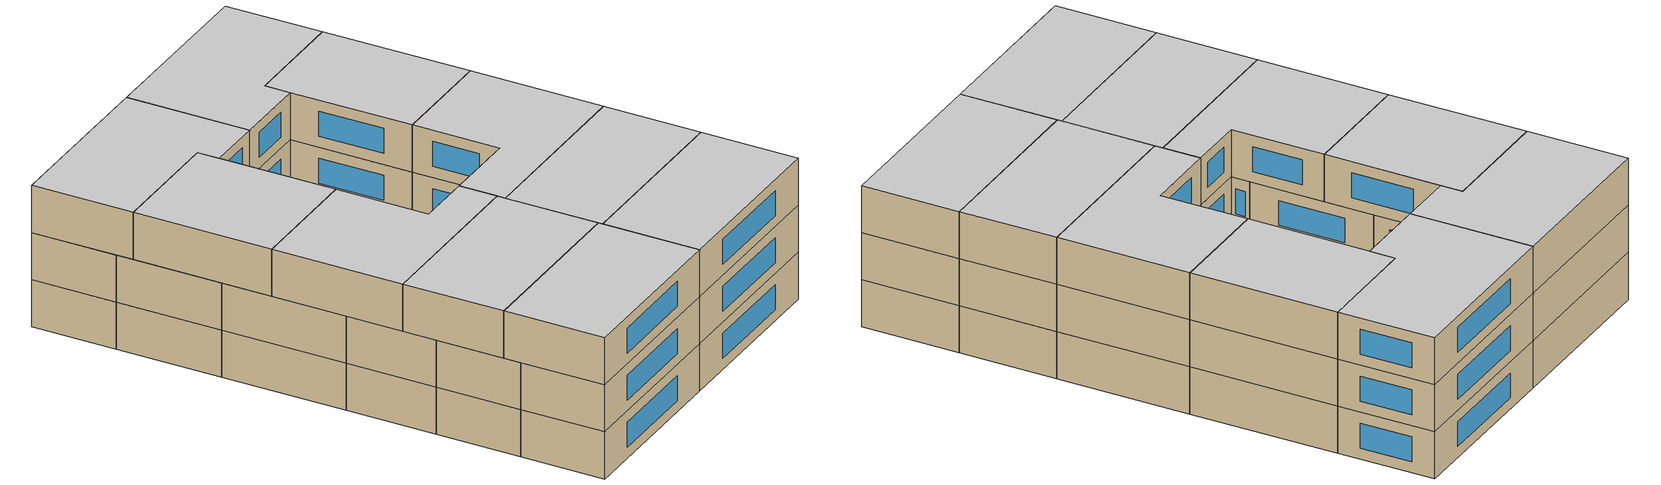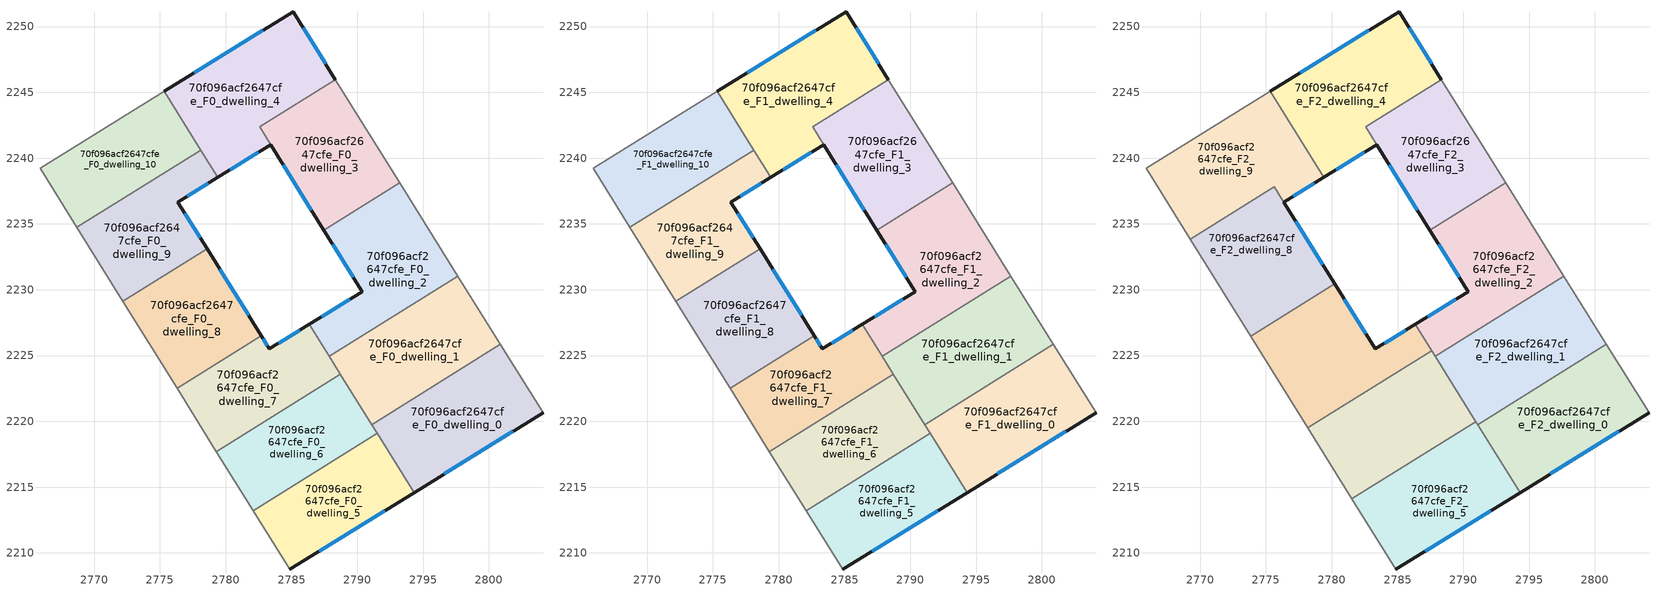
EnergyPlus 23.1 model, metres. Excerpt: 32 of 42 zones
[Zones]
70f096acf2647cfe_F0_dwelling_0
 floor ground (EU_floor_Construction): 2800.87,2225.86 2804.11,2220.67 2794.31,2214.59 2791.09,2219.76 z0
 wall outside (EU_wall_Construction): 2794.31,2214.59 2804.11,2220.67 z0:3
 wall to 70f096acf2647cfe_F0_dwelling_1 (EU_wall_Construction): 2800.87,2225.86 2791.09,2219.76 z0:3
 wall adiabatic (EU_wall_Construction): 2804.11,2220.67 2800.87,2225.86 z0:3
 wall to 70f096acf2647cfe_F0_dwelling_5 (EU_wall_Construction): 2791.51,2219.09 2794.31,2214.59 z0:3
 wall to 70f096acf2647cfe_F0_dwelling_6 (EU_wall_Construction): 2791.09,2219.76 2791.51,2219.09 z0:3
 window (EU_Window_Construction): 2796.61,2216.02 2801.81,2219.24 z0.7:2.3
70f096acf2647cfe_F0_dwelling_1
 floor ground (EU_floor_Construction): 2797.65,2231.03 2800.87,2225.86 2791.09,2219.76 2787.86,2224.94 z0
 wall to 70f096acf2647cfe_F0_dwelling_2 (EU_wall_Construction): 2797.65,2231.03 2787.86,2224.94 z0:3
 wall adiabatic (EU_wall_Construction): 2800.87,2225.86 2797.65,2231.03 z0:3
 wall to 70f096acf2647cfe_F0_dwelling_6 (EU_wall_Construction): 2788.72,2223.57 2791.09,2219.76 z0:3
 wall to 70f096acf2647cfe_F0_dwelling_7 (EU_wall_Construction): 2787.87,2224.94 2788.72,2223.57 z0:3
70f096acf2647cfe_F0_dwelling_10
 floor ground (EU_floor_Construction): 2775.32,2245.07 2778.11,2240.6 2768.69,2234.74 2765.89,2239.23 z0
 wall to 70f096acf2647cfe_F0_dwelling_9 (EU_wall_Construction): 2768.69,2234.74 2778.11,2240.6 z0:3
 wall adiabatic (EU_wall_Construction): 2775.32,2245.07 2765.89,2239.23 2768.69,2234.74 z0:3
 wall to 70f096acf2647cfe_F0_dwelling_4 (EU_wall_Construction): 2778.11,2240.6 2775.32,2245.07 z0:3
70f096acf2647cfe_F0_dwelling_2
 floor ground (EU_floor_Construction): 2793.23,2238.13 2797.65,2231.03 2787.86,2224.94 2786.35,2227.38 2790.37,2229.87 2787.46,2234.54 z0
 wall outside (EU_wall_Construction): 2787.46,2234.54 2790.37,2229.87 2786.35,2227.38 z0:3
 wall to 70f096acf2647cfe_F0_dwelling_3 (EU_wall_Construction): 2793.23,2238.13 2787.46,2234.54 z0:3
 wall adiabatic (EU_wall_Construction): 2797.65,2231.03 2793.23,2238.13 z0:3
 wall to 70f096acf2647cfe_F0_dwelling_7 (EU_wall_Construction): 2786.35,2227.38 2787.86,2224.94 z0:3
 window (EU_Window_Construction): 2789.43,2229.28 2787.29,2227.96 / 2788.15,2233.44 2789.69,2230.96 z0.7:2.3
70f096acf2647cfe_F0_dwelling_3
 floor ground (EU_floor_Construction): 2788.34,2245.97 2793.23,2238.13 2787.46,2234.54 2783.42,2241.02 2782.58,2242.38 z0
 wall outside (EU_wall_Construction): 2783.42,2241.02 2787.46,2234.54 z0:3
 wall adiabatic (EU_wall_Construction): 2793.23,2238.13 2788.34,2245.97 z0:3
 wall to 70f096acf2647cfe_F0_dwelling_4 (EU_wall_Construction): 2788.34,2245.97 2782.58,2242.38 2783.42,2241.02 z0:3
 window (EU_Window_Construction): 2784.37,2239.5 2786.52,2236.06 z0.7:2.3
70f096acf2647cfe_F0_dwelling_4
 floor ground (EU_floor_Construction): 2785.12,2251.13 2788.34,2245.97 2782.58,2242.38 2783.42,2241.02 2779.4,2238.53 2775.32,2245.07 z0
 wall outside (EU_wall_Construction): 2788.34,2245.97 2785.12,2251.13 2775.32,2245.07 / 2779.4,2238.53 2783.42,2241.02 z0:3
 wall to 70f096acf2647cfe_F0_dwelling_9 (EU_wall_Construction): 2778.11,2240.6 2779.4,2238.53 z0:3
 window (EU_Window_Construction): 2782.82,2249.71 2777.62,2246.49 / 2787.58,2247.18 2785.88,2249.92 / 2780.34,2239.12 2782.48,2240.44 z0.7:2.3
70f096acf2647cfe_F0_dwelling_5
 floor ground (EU_floor_Construction): 2791.51,2219.09 2794.31,2214.59 2784.88,2208.75 2782.09,2213.22 z0
 wall outside (EU_wall_Construction): 2784.88,2208.75 2794.31,2214.59 z0:3
 wall adiabatic (EU_wall_Construction): 2782.09,2213.22 2784.88,2208.75 z0:3
 wall to 70f096acf2647cfe_F0_dwelling_6 (EU_wall_Construction): 2791.51,2219.09 2782.09,2213.22 z0:3
 window (EU_Window_Construction): 2787.09,2210.12 2792.1,2213.22 z0.7:2.3
70f096acf2647cfe_F0_dwelling_6
 floor ground (EU_floor_Construction): 2788.72,2223.57 2791.51,2219.09 2782.09,2213.22 2779.3,2217.71 z0
 wall adiabatic (EU_wall_Construction): 2779.3,2217.71 2782.09,2213.22 z0:3
 wall to 70f096acf2647cfe_F0_dwelling_7 (EU_wall_Construction): 2788.72,2223.57 2779.3,2217.71 z0:3
70f096acf2647cfe_F0_dwelling_7
 floor ground (EU_floor_Construction): 2786.35,2227.38 2788.72,2223.57 2779.3,2217.71 2776.31,2222.51 2782.7,2226.49 2783.32,2225.5 z0
 wall outside (EU_wall_Construction): 2786.35,2227.38 2783.32,2225.5 2782.7,2226.49 z0:3
 wall adiabatic (EU_wall_Construction): 2776.31,2222.51 2779.3,2217.71 z0:3
 wall to 70f096acf2647cfe_F0_dwelling_8 (EU_wall_Construction): 2782.7,2226.49 2776.31,2222.51 z0:3
 window (EU_Window_Construction): 2785.64,2226.94 2784.03,2225.94 / 2783.17,2225.74 2782.85,2226.26 z0.7:2.3
70f096acf2647cfe_F0_dwelling_8
 floor ground (EU_floor_Construction): 2778.59,2233.1 2782.7,2226.49 2776.31,2222.51 2772.2,2229.11 z0
 wall outside (EU_wall_Construction): 2782.7,2226.49 2778.59,2233.1 z0:3
 wall adiabatic (EU_wall_Construction): 2772.2,2229.11 2776.31,2222.51 z0:3
 wall to 70f096acf2647cfe_F0_dwelling_9 (EU_wall_Construction): 2778.59,2233.1 2772.2,2229.11 z0:3
 window (EU_Window_Construction): 2781.74,2228.04 2779.56,2231.55 z0.7:2.3
70f096acf2647cfe_F0_dwelling_9
 floor ground (EU_floor_Construction): 2778.11,2240.6 2779.4,2238.53 2776.38,2236.66 2778.59,2233.1 2772.2,2229.11 2768.69,2234.74 z0
 wall outside (EU_wall_Construction): 2778.59,2233.1 2776.38,2236.66 2779.4,2238.53 z0:3
 wall adiabatic (EU_wall_Construction): 2768.69,2234.74 2772.2,2229.11 z0:3
 window (EU_Window_Construction): 2777.08,2237.1 2778.69,2238.09 / 2778.07,2233.93 2776.9,2235.82 z0.7:2.3
70f096acf2647cfe_F1_dwelling_0
 floor to 70f096acf2647cfe_F0_dwelling_0 (EU_floor_Construction): 2800.87,2225.86 2804.11,2220.67 2794.31,2214.59 2791.09,2219.76 z3
 wall outside (EU_wall_Construction): 2794.31,2214.59 2804.11,2220.67 z3:6
 wall to 70f096acf2647cfe_F1_dwelling_1 (EU_wall_Construction): 2800.87,2225.86 2791.09,2219.76 z3:6
 wall adiabatic (EU_wall_Construction): 2804.11,2220.67 2800.87,2225.86 z3:6
 wall to 70f096acf2647cfe_F1_dwelling_5 (EU_wall_Construction): 2791.51,2219.09 2794.31,2214.59 z3:6
 wall to 70f096acf2647cfe_F1_dwelling_6 (EU_wall_Construction): 2791.09,2219.76 2791.51,2219.09 z3:6
 window (EU_Window_Construction): 2796.61,2216.02 2801.81,2219.24 z3.7:5.3
70f096acf2647cfe_F1_dwelling_1
 floor to 70f096acf2647cfe_F0_dwelling_1 (EU_floor_Construction): 2797.65,2231.03 2800.87,2225.86 2791.09,2219.76 2787.86,2224.94 z3
 wall to 70f096acf2647cfe_F1_dwelling_2 (EU_wall_Construction): 2797.65,2231.03 2787.86,2224.94 z3:6
 wall adiabatic (EU_wall_Construction): 2800.87,2225.86 2797.65,2231.03 z3:6
 wall to 70f096acf2647cfe_F1_dwelling_6 (EU_wall_Construction): 2788.72,2223.57 2791.09,2219.76 z3:6
 wall to 70f096acf2647cfe_F1_dwelling_7 (EU_wall_Construction): 2787.87,2224.94 2788.72,2223.57 z3:6
70f096acf2647cfe_F1_dwelling_10
 floor to 70f096acf2647cfe_F0_dwelling_10 (EU_floor_Construction): 2775.32,2245.07 2778.11,2240.6 2768.69,2234.74 2765.89,2239.23 z3
 wall to 70f096acf2647cfe_F1_dwelling_9 (EU_wall_Construction): 2768.69,2234.74 2778.11,2240.6 z3:6
 wall adiabatic (EU_wall_Construction): 2775.32,2245.07 2765.89,2239.23 2768.69,2234.74 z3:6
 wall to 70f096acf2647cfe_F1_dwelling_4 (EU_wall_Construction): 2778.11,2240.6 2775.32,2245.07 z3:6
70f096acf2647cfe_F1_dwelling_2
 floor to 70f096acf2647cfe_F0_dwelling_2 (EU_floor_Construction): 2793.23,2238.13 2797.65,2231.03 2787.86,2224.94 2786.35,2227.38 2790.37,2229.87 2787.46,2234.54 z3
 wall outside (EU_wall_Construction): 2787.46,2234.54 2790.37,2229.87 2786.35,2227.38 z3:6
 wall to 70f096acf2647cfe_F1_dwelling_3 (EU_wall_Construction): 2793.23,2238.13 2787.46,2234.54 z3:6
 wall adiabatic (EU_wall_Construction): 2797.65,2231.03 2793.23,2238.13 z3:6
 wall to 70f096acf2647cfe_F1_dwelling_7 (EU_wall_Construction): 2786.35,2227.38 2787.86,2224.94 z3:6
 window (EU_Window_Construction): 2789.43,2229.28 2787.29,2227.96 / 2788.15,2233.44 2789.69,2230.96 z3.7:5.3
70f096acf2647cfe_F1_dwelling_3
 floor to 70f096acf2647cfe_F0_dwelling_3 (EU_floor_Construction): 2788.34,2245.97 2793.23,2238.13 2787.46,2234.54 2783.42,2241.02 2782.58,2242.38 z3
 wall outside (EU_wall_Construction): 2783.42,2241.02 2787.46,2234.54 z3:6
 wall adiabatic (EU_wall_Construction): 2793.23,2238.13 2788.34,2245.97 z3:6
 wall to 70f096acf2647cfe_F1_dwelling_4 (EU_wall_Construction): 2788.34,2245.97 2782.58,2242.38 2783.42,2241.02 z3:6
 window (EU_Window_Construction): 2784.37,2239.5 2786.52,2236.06 z3.7:5.3
70f096acf2647cfe_F1_dwelling_4
 floor to 70f096acf2647cfe_F0_dwelling_4 (EU_floor_Construction): 2785.12,2251.13 2788.34,2245.97 2782.58,2242.38 2783.42,2241.02 2779.4,2238.53 2775.32,2245.07 z3
 wall outside (EU_wall_Construction): 2788.34,2245.97 2785.12,2251.13 2775.32,2245.07 / 2779.4,2238.53 2783.42,2241.02 z3:6
 wall to 70f096acf2647cfe_F1_dwelling_9 (EU_wall_Construction): 2778.11,2240.6 2779.4,2238.53 z3:6
 window (EU_Window_Construction): 2782.82,2249.71 2777.62,2246.49 / 2787.58,2247.18 2785.88,2249.92 / 2780.34,2239.12 2782.48,2240.44 z3.7:5.3
70f096acf2647cfe_F1_dwelling_5
 floor to 70f096acf2647cfe_F0_dwelling_5 (EU_floor_Construction): 2791.51,2219.09 2794.31,2214.59 2784.88,2208.75 2782.09,2213.22 z3
 wall outside (EU_wall_Construction): 2784.88,2208.75 2794.31,2214.59 z3:6
 wall adiabatic (EU_wall_Construction): 2782.09,2213.22 2784.88,2208.75 z3:6
 wall to 70f096acf2647cfe_F1_dwelling_6 (EU_wall_Construction): 2791.51,2219.09 2782.09,2213.22 z3:6
 window (EU_Window_Construction): 2787.09,2210.12 2792.1,2213.22 z3.7:5.3
70f096acf2647cfe_F1_dwelling_6
 floor to 70f096acf2647cfe_F0_dwelling_6 (EU_floor_Construction): 2788.72,2223.57 2791.51,2219.09 2782.09,2213.22 2779.3,2217.71 z3
 wall adiabatic (EU_wall_Construction): 2779.3,2217.71 2782.09,2213.22 z3:6
 wall to 70f096acf2647cfe_F1_dwelling_7 (EU_wall_Construction): 2788.72,2223.57 2779.3,2217.71 z3:6
70f096acf2647cfe_F1_dwelling_7
 floor to 70f096acf2647cfe_F0_dwelling_7 (EU_floor_Construction): 2786.35,2227.38 2788.72,2223.57 2779.3,2217.71 2776.31,2222.51 2782.7,2226.49 2783.32,2225.5 z3
 wall outside (EU_wall_Construction): 2786.35,2227.38 2783.32,2225.5 2782.7,2226.49 z3:6
 wall adiabatic (EU_wall_Construction): 2776.31,2222.51 2779.3,2217.71 z3:6
 wall to 70f096acf2647cfe_F1_dwelling_8 (EU_wall_Construction): 2782.7,2226.49 2776.31,2222.51 z3:6
 window (EU_Window_Construction): 2785.64,2226.94 2784.03,2225.94 / 2783.17,2225.74 2782.85,2226.26 z3.7:5.3
70f096acf2647cfe_F1_dwelling_8
 floor to 70f096acf2647cfe_F0_dwelling_8 (EU_floor_Construction): 2778.59,2233.1 2782.7,2226.49 2776.31,2222.51 2772.2,2229.11 z3
 wall outside (EU_wall_Construction): 2782.7,2226.49 2778.59,2233.1 z3:6
 wall adiabatic (EU_wall_Construction): 2772.2,2229.11 2776.31,2222.51 z3:6
 wall to 70f096acf2647cfe_F1_dwelling_9 (EU_wall_Construction): 2778.59,2233.1 2772.2,2229.11 z3:6
 window (EU_Window_Construction): 2781.74,2228.04 2779.56,2231.55 z3.7:5.3
70f096acf2647cfe_F1_dwelling_9
 floor to 70f096acf2647cfe_F0_dwelling_9 (EU_floor_Construction): 2778.11,2240.6 2779.4,2238.53 2776.38,2236.66 2778.59,2233.1 2772.2,2229.11 2768.69,2234.74 z3
 wall outside (EU_wall_Construction): 2778.59,2233.1 2776.38,2236.66 2779.4,2238.53 z3:6
 wall adiabatic (EU_wall_Construction): 2768.69,2234.74 2772.2,2229.11 z3:6
 window (EU_Window_Construction): 2777.08,2237.1 2778.69,2238.09 / 2778.07,2233.93 2776.9,2235.82 z3.7:5.3
70f096acf2647cfe_F2_dwelling_0
 floor to 70f096acf2647cfe_F1_dwelling_0 (EU_floor_Construction): 2800.87,2225.86 2804.11,2220.67 2794.31,2214.59 2791.09,2219.76 z6
 wall outside (EU_wall_Construction): 2794.31,2214.59 2804.11,2220.67 z6:9
 wall to 70f096acf2647cfe_F2_dwelling_1 (EU_wall_Construction): 2800.87,2225.86 2791.09,2219.76 z6:9
 wall adiabatic (EU_wall_Construction): 2804.11,2220.67 2800.87,2225.86 z6:9
 wall to 70f096acf2647cfe_F2_dwelling_5 (EU_wall_Construction): 2791.09,2219.76 2794.31,2214.59 z6:9
 window (EU_Window_Construction): 2796.61,2216.02 2801.81,2219.24 z6.7:8.3
 ceiling to 70f096acf2647cfe_F3_dwelling_0 (EU_floor_Construction): 2804.11,2220.67 2800.87,2225.86 2791.09,2219.76 2794.31,2214.59 z9
70f096acf2647cfe_F2_dwelling_1
 floor to 70f096acf2647cfe_F1_dwelling_1 (EU_floor_Construction): 2797.65,2231.03 2800.87,2225.86 2791.09,2219.76 2787.86,2224.94 z6
 wall to 70f096acf2647cfe_F2_dwelling_2 (EU_wall_Construction): 2797.65,2231.03 2787.86,2224.94 z6:9
 wall adiabatic (EU_wall_Construction): 2800.87,2225.86 2797.65,2231.03 z6:9
 wall to 70f096acf2647cfe_F2_dwelling_6 (EU_wall_Construction): 2787.86,2224.94 2790.95,2219.99 z6:9
 wall to 70f096acf2647cfe_F2_dwelling_5 (EU_wall_Construction): 2790.95,2219.99 2791.09,2219.76 z6:9
 ceiling to 70f096acf2647cfe_F3_dwelling_1 (EU_floor_Construction): 2800.87,2225.86 2797.65,2231.03 2787.86,2224.94 2791.09,2219.76 z9
70f096acf2647cfe_F2_dwelling_2
 floor to 70f096acf2647cfe_F1_dwelling_2 (EU_floor_Construction): 2793.23,2238.13 2797.65,2231.03 2787.86,2224.94 2786.35,2227.38 2790.37,2229.87 2787.46,2234.54 z6
 wall outside (EU_wall_Construction): 2787.46,2234.54 2790.37,2229.87 2786.35,2227.38 z6:9
 wall to 70f096acf2647cfe_F2_dwelling_3 (EU_wall_Construction): 2793.23,2238.13 2787.46,2234.54 z6:9
 wall adiabatic (EU_wall_Construction): 2797.65,2231.03 2793.23,2238.13 z6:9
 wall to 70f096acf2647cfe_F2_dwelling_7 (EU_wall_Construction): 2786.35,2227.38 2787.6,2225.37 z6:9
 wall to 70f096acf2647cfe_F2_dwelling_6 (EU_wall_Construction): 2787.6,2225.37 2787.86,2224.94 z6:9
 window (EU_Window_Construction): 2789.43,2229.28 2787.29,2227.96 / 2788.15,2233.44 2789.69,2230.96 z6.7:8.3
 ceiling to 70f096acf2647cfe_F3_dwelling_2 (EU_floor_Construction): 2797.65,2231.03 2793.23,2238.13 2787.46,2234.54 2790.37,2229.87 2786.35,2227.38 2787.86,2224.94 z9
70f096acf2647cfe_F2_dwelling_3
 floor to 70f096acf2647cfe_F1_dwelling_3 (EU_floor_Construction): 2788.34,2245.97 2793.23,2238.13 2787.46,2234.54 2783.42,2241.02 2782.58,2242.38 z6
 wall outside (EU_wall_Construction): 2783.42,2241.02 2787.46,2234.54 z6:9
 wall adiabatic (EU_wall_Construction): 2793.23,2238.13 2788.34,2245.97 z6:9
 wall to 70f096acf2647cfe_F2_dwelling_4 (EU_wall_Construction): 2788.34,2245.97 2782.58,2242.38 2783.42,2241.02 z6:9
 window (EU_Window_Construction): 2784.37,2239.5 2786.52,2236.06 z6.7:8.3
 ceiling to 70f096acf2647cfe_F3_dwelling_3 (EU_floor_Construction): 2793.23,2238.13 2788.34,2245.97 2782.58,2242.38 2783.42,2241.02 2787.46,2234.54 z9
70f096acf2647cfe_F2_dwelling_4
 floor to 70f096acf2647cfe_F1_dwelling_4 (EU_floor_Construction): 2785.12,2251.13 2788.34,2245.97 2782.58,2242.38 2783.42,2241.02 2779.4,2238.53 2775.32,2245.07 z6
 wall outside (EU_wall_Construction): 2788.34,2245.97 2785.12,2251.13 2775.32,2245.07 / 2779.4,2238.53 2783.42,2241.02 z6:9
 wall to 70f096acf2647cfe_F2_dwelling_9 (EU_wall_Construction): 2775.32,2245.07 2779.4,2238.53 z6:9
 window (EU_Window_Construction): 2782.82,2249.71 2777.62,2246.49 / 2787.58,2247.18 2785.88,2249.92 / 2780.34,2239.12 2782.48,2240.44 z6.7:8.3
 ceiling to 70f096acf2647cfe_F3_dwelling_4 (EU_floor_Construction): 2783.42,2241.02 2782.58,2242.38 2788.34,2245.97 2785.12,2251.13 2775.32,2245.07 2779.4,2238.53 z9
70f096acf2647cfe_F2_dwelling_5
 floor to 70f096acf2647cfe_F1_dwelling_5 (EU_floor_Construction): 2791.51,2219.09 2794.31,2214.59 2784.88,2208.75 2782.09,2213.22 z6
 floor to 70f096acf2647cfe_F1_dwelling_6 (EU_floor_Construction): 2790.95,2219.99 2791.51,2219.09 2782.09,2213.22 2781.53,2214.12 z6
 wall outside (EU_wall_Construction): 2784.88,2208.75 2794.31,2214.59 z6:9
 wall adiabatic (EU_wall_Construction): 2781.53,2214.12 2784.88,2208.75 z6:9
 wall to 70f096acf2647cfe_F2_dwelling_6 (EU_wall_Construction): 2790.95,2219.99 2781.53,2214.12 z6:9
 window (EU_Window_Construction): 2787.09,2210.12 2792.1,2213.22 z6.7:8.3
 ceiling to 70f096acf2647cfe_F3_dwelling_5 (EU_floor_Construction): 2794.31,2214.59 2790.95,2219.99 2781.53,2214.12 2784.88,2208.75 z9
70f096acf2647cfe_F2_dwelling_6
 floor to 70f096acf2647cfe_F1_dwelling_6 (EU_floor_Construction): 2788.72,2223.57 2790.95,2219.99 2781.53,2214.12 2779.3,2217.71 z6
 floor to 70f096acf2647cfe_F1_dwelling_7 (EU_floor_Construction): 2787.6,2225.37 2788.72,2223.57 2779.3,2217.71 2778.18,2219.5 z6
 wall adiabatic (EU_wall_Construction): 2778.18,2219.5 2781.53,2214.12 z6:9
 wall to 70f096acf2647cfe_F2_dwelling_7 (EU_wall_Construction): 2787.6,2225.37 2778.18,2219.5 z6:9
 ceiling to 70f096acf2647cfe_F3_dwelling_6 (EU_floor_Construction): 2790.95,2219.99 2787.6,2225.37 2778.18,2219.5 2781.53,2214.12 z9
70f096acf2647cfe_F2_dwelling_7
 floor to 70f096acf2647cfe_F1_dwelling_7 (EU_floor_Construction): 2786.35,2227.38 2787.6,2225.37 2778.18,2219.5 2776.31,2222.51 2782.7,2226.49 2783.32,2225.5 z6
 floor to 70f096acf2647cfe_F1_dwelling_8 (EU_floor_Construction): 2780.24,2230.45 2782.7,2226.49 2776.31,2222.51 2773.84,2226.47 z6
 wall outside (EU_wall_Construction): 2786.35,2227.38 2783.32,2225.5 2780.24,2230.46 z6:9
 wall adiabatic (EU_wall_Construction): 2773.84,2226.47 2778.18,2219.5 z6:9
 wall to 70f096acf2647cfe_F2_dwelling_8 (EU_wall_Construction): 2780.24,2230.46 2773.84,2226.47 z6:9
 window (EU_Window_Construction): 2785.64,2226.94 2784.03,2225.94 / 2782.59,2226.67 2780.96,2229.29 z6.7:8.3
 ceiling to 70f096acf2647cfe_F3_dwelling_7 (EU_floor_Construction): 2787.6,2225.37 2786.35,2227.38 2783.32,2225.5 2780.24,2230.46 2773.84,2226.47 2778.18,2219.5 z9
70f096acf2647cfe_F2_dwelling_8
 floor to 70f096acf2647cfe_F1_dwelling_9 (EU_floor_Construction): 2775.65,2237.82 2778.59,2233.1 2772.2,2229.11 2769.25,2233.84 z6
 floor to 70f096acf2647cfe_F1_dwelling_8 (EU_floor_Construction): 2778.59,2233.1 2780.24,2230.45 2773.84,2226.47 2772.2,2229.11 z6
 wall outside (EU_wall_Construction): 2780.24,2230.46 2776.37,2236.66 z6:9
 wall adiabatic (EU_wall_Construction): 2769.25,2233.84 2773.84,2226.47 z6:9
 wall to 70f096acf2647cfe_F2_dwelling_9 (EU_wall_Construction): 2775.65,2237.82 2769.25,2233.84 / 2776.37,2236.66 2775.65,2237.83 z6:9
 window (EU_Window_Construction): 2779.33,2231.91 2777.28,2235.2 z6.7:8.3
 ceiling to 70f096acf2647cfe_F3_dwelling_8 (EU_floor_Construction): 2780.24,2230.46 2775.65,2237.82 2769.25,2233.84 2773.84,2226.47 z9
70f096acf2647cfe_F2_dwelling_9
 floor to 70f096acf2647cfe_F1_dwelling_10 (EU_floor_Construction): 2775.32,2245.07 2778.11,2240.6 2768.69,2234.74 2765.89,2239.23 z6
 floor to 70f096acf2647cfe_F1_dwelling_9 (EU_floor_Construction): 2778.11,2240.6 2779.4,2238.53 2776.38,2236.66 2775.65,2237.83 2769.25,2233.84 2768.69,2234.74 z6
 wall outside (EU_wall_Construction): 2776.38,2236.66 2779.4,2238.53 z6:9
 wall adiabatic (EU_wall_Construction): 2775.32,2245.07 2765.89,2239.23 2769.25,2233.84 z6:9
 window (EU_Window_Construction): 2777.08,2237.1 2778.69,2238.09 z6.7:8.3
 ceiling to 70f096acf2647cfe_F3_dwelling_9 (EU_floor_Construction): 2776.38,2236.66 2779.4,2238.53 2775.32,2245.07 2765.89,2239.23 2769.25,2233.84 2775.65,2237.83 z9
[Building]
EU S2 Campaign: North Axis=0; Terrain=City; Solar Distribution=FullExterior
[Site:Location]
Budapest.Ferenc.Liszt.Intl.AP: Latitude=47.437; Longitude=19.256; Time Zone=1; Elevation=185
[SizingPeriod:WeatherFileDays]
AnnualSizingPeriod: Begin Month=1; Begin Day of Month=1; End Month=12; End Day of Month=31; Day of Week for Start Day=Monday; Use Weather File Daylight Saving Period=No; Use Weather File Rain and Snow Indicators=No
[MATERIAL]
EU_InternalMass_Material: Roughness=MediumRough; Thickness=0.1; Conductivity=1; Density=1800; Specific Heat=900; Thermal Absorptance=0.9; Solar Absorptance=0.7; Visible Absorptance=0.7
[MATERIAL:NOMASS] Roughness=MediumRough; Thermal Absorptance=0.9; Solar Absorptance=0.7; Visible Absorptance=0.7
Name | Thermal Resistance
EU_wall_NoMass | 0.832559
EU_floor_NoMass | 0.872794
[WINDOWMATERIAL:SIMPLEGLAZINGSYSTEM]
EU_Window_SimpleGlazing: UFactor=2.79869; Solar Heat Gain Coefficient=0.75; Visible Transmittance=0.75
[CONSTRUCTION]
EU_wall_Construction: EU_wall_NoMass
EU_floor_Construction: EU_floor_NoMass
EU_Window_Construction: EU_Window_SimpleGlazing
EU_InternalMass_Construction: EU_InternalMass_Material
[ZONE] Type=1; Multiplier=1; Ceiling Height=autocalculate; Floor Area=autocalculate; Part of Total Floor Area=Yes
Name | Volume
70f096acf2647cfe_F0_dwelling_0; 70f096acf2647cfe_F1_dwelling_0; 70f096acf2647cfe_F2_dwelling_0 | 210.976
70f096acf2647cfe_F0_dwelling_1; 70f096acf2647cfe_F1_dwelling_1; 70f096acf2647cfe_F2_dwelling_1 | 210.966
70f096acf2647cfe_F0_dwelling_10; 70f096acf2647cfe_F1_dwelling_10 | 175.811
70f096acf2647cfe_F0_dwelling_2; 70f096acf2647cfe_F1_dwelling_2; 70f096acf2647cfe_F2_dwelling_2 | 210.977
70f096acf2647cfe_F0_dwelling_3 | 188.373
70f096acf2647cfe_F1_dwelling_3; 70f096acf2647cfe_F2_dwelling_3 | 188.379
70f096acf2647cfe_F0_dwelling_4; 70f096acf2647cfe_F1_dwelling_4; 70f096acf2647cfe_F2_dwelling_4 | 233.551
70f096acf2647cfe_F0_dwelling_5; 70f096acf2647cfe_F1_dwelling_5; 70f096acf2647cfe_F0_dwelling_9; 70f096acf2647cfe_F1_dwelling_9 | 175.814
70f096acf2647cfe_F2_dwelling_5 | 210.991
70f096acf2647cfe_F0_dwelling_6; 70f096acf2647cfe_F1_dwelling_6 | 175.815
70f096acf2647cfe_F2_dwelling_6 | 210.962
70f096acf2647cfe_F0_dwelling_7; 70f096acf2647cfe_F1_dwelling_7 | 175.802
70f096acf2647cfe_F2_dwelling_7 | 210.981
70f096acf2647cfe_F0_dwelling_8; 70f096acf2647cfe_F1_dwelling_8 | 175.794
70f096acf2647cfe_F2_dwelling_8 | 196.251
70f096acf2647cfe_F2_dwelling_9 | 225.652
[INTERNALMASS] Construction=EU_InternalMass_Construction
Name | Zone or ZoneList | Surface Area
70f096acf2647cfe_F0_dwelling_0_EU_InternalMass | 70f096acf2647cfe_F0_dwelling_0 | 70.3253
70f096acf2647cfe_F0_dwelling_1_EU_InternalMass | 70f096acf2647cfe_F0_dwelling_1 | 70.3217
70f096acf2647cfe_F0_dwelling_2_EU_InternalMass | 70f096acf2647cfe_F0_dwelling_2 | 70.3257
70f096acf2647cfe_F0_dwelling_3_EU_InternalMass | 70f096acf2647cfe_F0_dwelling_3 | 62.7952
70f096acf2647cfe_F0_dwelling_4_EU_InternalMass | 70f096acf2647cfe_F0_dwelling_4 | 77.8591
70f096acf2647cfe_F0_dwelling_5_EU_InternalMass | 70f096acf2647cfe_F0_dwelling_5 | 58.6048
70f096acf2647cfe_F0_dwelling_6_EU_InternalMass | 70f096acf2647cfe_F0_dwelling_6 | 58.6051
70f096acf2647cfe_F0_dwelling_7_EU_InternalMass | 70f096acf2647cfe_F0_dwelling_7 | 58.6008
70f096acf2647cfe_F0_dwelling_8_EU_InternalMass | 70f096acf2647cfe_F0_dwelling_8 | 58.5982
70f096acf2647cfe_F0_dwelling_9_EU_InternalMass | 70f096acf2647cfe_F0_dwelling_9 | 58.6047
70f096acf2647cfe_F0_dwelling_10_EU_InternalMass | 70f096acf2647cfe_F0_dwelling_10 | 58.6037
70f096acf2647cfe_F1_dwelling_0_EU_InternalMass | 70f096acf2647cfe_F1_dwelling_0 | 70.3253
70f096acf2647cfe_F1_dwelling_1_EU_InternalMass | 70f096acf2647cfe_F1_dwelling_1 | 70.3217
70f096acf2647cfe_F1_dwelling_2_EU_InternalMass | 70f096acf2647cfe_F1_dwelling_2 | 70.3257
70f096acf2647cfe_F1_dwelling_3_EU_InternalMass | 70f096acf2647cfe_F1_dwelling_3 | 62.7952
70f096acf2647cfe_F1_dwelling_4_EU_InternalMass | 70f096acf2647cfe_F1_dwelling_4 | 77.8591
70f096acf2647cfe_F1_dwelling_5_EU_InternalMass | 70f096acf2647cfe_F1_dwelling_5 | 58.6048
70f096acf2647cfe_F1_dwelling_6_EU_InternalMass | 70f096acf2647cfe_F1_dwelling_6 | 58.6051
70f096acf2647cfe_F1_dwelling_7_EU_InternalMass | 70f096acf2647cfe_F1_dwelling_7 | 58.6008
70f096acf2647cfe_F1_dwelling_8_EU_InternalMass | 70f096acf2647cfe_F1_dwelling_8 | 58.5982
70f096acf2647cfe_F1_dwelling_9_EU_InternalMass | 70f096acf2647cfe_F1_dwelling_9 | 58.6047
70f096acf2647cfe_F1_dwelling_10_EU_InternalMass | 70f096acf2647cfe_F1_dwelling_10 | 58.6037
70f096acf2647cfe_F2_dwelling_0_EU_InternalMass | 70f096acf2647cfe_F2_dwelling_0 | 70.3253
70f096acf2647cfe_F2_dwelling_1_EU_InternalMass | 70f096acf2647cfe_F2_dwelling_1 | 70.3238
70f096acf2647cfe_F2_dwelling_2_EU_InternalMass | 70f096acf2647cfe_F2_dwelling_2 | 70.3257
70f096acf2647cfe_F2_dwelling_3_EU_InternalMass | 70f096acf2647cfe_F2_dwelling_3 | 62.7952
70f096acf2647cfe_F2_dwelling_4_EU_InternalMass | 70f096acf2647cfe_F2_dwelling_4 | 77.8591
70f096acf2647cfe_F2_dwelling_5_EU_InternalMass | 70f096acf2647cfe_F2_dwelling_5 | 70.3304
70f096acf2647cfe_F2_dwelling_6_EU_InternalMass | 70f096acf2647cfe_F2_dwelling_6 | 70.3207
70f096acf2647cfe_F2_dwelling_7_EU_InternalMass | 70f096acf2647cfe_F2_dwelling_7 | 70.3272
70f096acf2647cfe_F2_dwelling_8_EU_InternalMass | 70f096acf2647cfe_F2_dwelling_8 | 65.4423
70f096acf2647cfe_F2_dwelling_9_EU_InternalMass | 70f096acf2647cfe_F2_dwelling_9 | 75.2148
[OTHEREQUIPMENT] Fuel Type=Electricity; Design Level Calculation Method=Watts/Area; Power per Zone Floor Area=1; Fraction Latent=0; Fraction Radiant=0; Fraction Lost=0; Carbon Dioxide Generation Rate=0; EndUse Subcategory=EU_Step8_InternalGains
Name | Zone or ZoneList or Space or SpaceList | Schedule
EU_Step8_InternalGain_70f096acf2647cfe_F0_dwelling_0_f000 | 70f096acf2647cfe_F0_dwelling_0 | EU_Step8_GainSchedule_70f096acf2647cfe_F0_dwelling_0_f000
EU_Step8_InternalGain_70f096acf2647cfe_F0_dwelling_1_f000 | 70f096acf2647cfe_F0_dwelling_1 | EU_Step8_GainSchedule_70f096acf2647cfe_F0_dwelling_1_f000
EU_Step8_InternalGain_70f096acf2647cfe_F0_dwelling_2_f000 | 70f096acf2647cfe_F0_dwelling_2 | EU_Step8_GainSchedule_70f096acf2647cfe_F0_dwelling_2_f000
EU_Step8_InternalGain_70f096acf2647cfe_F0_dwelling_3_f000 | 70f096acf2647cfe_F0_dwelling_3 | EU_Step8_GainSchedule_70f096acf2647cfe_F0_dwelling_3_f000
EU_Step8_InternalGain_70f096acf2647cfe_F0_dwelling_4_f000 | 70f096acf2647cfe_F0_dwelling_4 | EU_Step8_GainSchedule_70f096acf2647cfe_F0_dwelling_4_f000
EU_Step8_InternalGain_70f096acf2647cfe_F0_dwelling_5_f000 | 70f096acf2647cfe_F0_dwelling_5 | EU_Step8_GainSchedule_70f096acf2647cfe_F0_dwelling_5_f000
EU_Step8_InternalGain_70f096acf2647cfe_F0_dwelling_6_f000 | 70f096acf2647cfe_F0_dwelling_6 | EU_Step8_GainSchedule_70f096acf2647cfe_F0_dwelling_6_f000
EU_Step8_InternalGain_70f096acf2647cfe_F0_dwelling_7_f000 | 70f096acf2647cfe_F0_dwelling_7 | EU_Step8_GainSchedule_70f096acf2647cfe_F0_dwelling_7_f000
EU_Step8_InternalGain_70f096acf2647cfe_F0_dwelling_8_f000 | 70f096acf2647cfe_F0_dwelling_8 | EU_Step8_GainSchedule_70f096acf2647cfe_F0_dwelling_8_f000
EU_Step8_InternalGain_70f096acf2647cfe_F0_dwelling_9_f000 | 70f096acf2647cfe_F0_dwelling_9 | EU_Step8_GainSchedule_70f096acf2647cfe_F0_dwelling_9_f000
EU_Step8_InternalGain_70f096acf2647cfe_F0_dwelling_10_f000 | 70f096acf2647cfe_F0_dwelling_10 | EU_Step8_GainSchedule_70f096acf2647cfe_F0_dwelling_10_f000
EU_Step8_InternalGain_70f096acf2647cfe_F1_dwelling_0_f000 | 70f096acf2647cfe_F1_dwelling_0 | EU_Step8_GainSchedule_70f096acf2647cfe_F1_dwelling_0_f000
EU_Step8_InternalGain_70f096acf2647cfe_F1_dwelling_1_f000 | 70f096acf2647cfe_F1_dwelling_1 | EU_Step8_GainSchedule_70f096acf2647cfe_F1_dwelling_1_f000
EU_Step8_InternalGain_70f096acf2647cfe_F1_dwelling_2_f000 | 70f096acf2647cfe_F1_dwelling_2 | EU_Step8_GainSchedule_70f096acf2647cfe_F1_dwelling_2_f000
EU_Step8_InternalGain_70f096acf2647cfe_F1_dwelling_3_f000 | 70f096acf2647cfe_F1_dwelling_3 | EU_Step8_GainSchedule_70f096acf2647cfe_F1_dwelling_3_f000
EU_Step8_InternalGain_70f096acf2647cfe_F1_dwelling_4_f000 | 70f096acf2647cfe_F1_dwelling_4 | EU_Step8_GainSchedule_70f096acf2647cfe_F1_dwelling_4_f000
EU_Step8_InternalGain_70f096acf2647cfe_F1_dwelling_5_f000 | 70f096acf2647cfe_F1_dwelling_5 | EU_Step8_GainSchedule_70f096acf2647cfe_F1_dwelling_5_f000
EU_Step8_InternalGain_70f096acf2647cfe_F1_dwelling_6_f000 | 70f096acf2647cfe_F1_dwelling_6 | EU_Step8_GainSchedule_70f096acf2647cfe_F1_dwelling_6_f000
EU_Step8_InternalGain_70f096acf2647cfe_F1_dwelling_7_f000 | 70f096acf2647cfe_F1_dwelling_7 | EU_Step8_GainSchedule_70f096acf2647cfe_F1_dwelling_7_f000
EU_Step8_InternalGain_70f096acf2647cfe_F1_dwelling_8_f000 | 70f096acf2647cfe_F1_dwelling_8 | EU_Step8_GainSchedule_70f096acf2647cfe_F1_dwelling_8_f000
EU_Step8_InternalGain_70f096acf2647cfe_F1_dwelling_9_f000 | 70f096acf2647cfe_F1_dwelling_9 | EU_Step8_GainSchedule_70f096acf2647cfe_F1_dwelling_9_f000
EU_Step8_InternalGain_70f096acf2647cfe_F1_dwelling_10_f000 | 70f096acf2647cfe_F1_dwelling_10 | EU_Step8_GainSchedule_70f096acf2647cfe_F1_dwelling_10_f000
EU_Step8_InternalGain_70f096acf2647cfe_F2_dwelling_0_f000 | 70f096acf2647cfe_F2_dwelling_0 | EU_Step8_GainSchedule_70f096acf2647cfe_F2_dwelling_0_f000
EU_Step8_InternalGain_70f096acf2647cfe_F2_dwelling_1_f000 | 70f096acf2647cfe_F2_dwelling_1 | EU_Step8_GainSchedule_70f096acf2647cfe_F2_dwelling_1_f000
EU_Step8_InternalGain_70f096acf2647cfe_F2_dwelling_2_f000 | 70f096acf2647cfe_F2_dwelling_2 | EU_Step8_GainSchedule_70f096acf2647cfe_F2_dwelling_2_f000
EU_Step8_InternalGain_70f096acf2647cfe_F2_dwelling_3_f000 | 70f096acf2647cfe_F2_dwelling_3 | EU_Step8_GainSchedule_70f096acf2647cfe_F2_dwelling_3_f000
EU_Step8_InternalGain_70f096acf2647cfe_F2_dwelling_4_f000 | 70f096acf2647cfe_F2_dwelling_4 | EU_Step8_GainSchedule_70f096acf2647cfe_F2_dwelling_4_f000
EU_Step8_InternalGain_70f096acf2647cfe_F2_dwelling_5_f000 | 70f096acf2647cfe_F2_dwelling_5 | EU_Step8_GainSchedule_70f096acf2647cfe_F2_dwelling_5_f000
EU_Step8_InternalGain_70f096acf2647cfe_F2_dwelling_6_f000 | 70f096acf2647cfe_F2_dwelling_6 | EU_Step8_GainSchedule_70f096acf2647cfe_F2_dwelling_6_f000
EU_Step8_InternalGain_70f096acf2647cfe_F2_dwelling_7_f000 | 70f096acf2647cfe_F2_dwelling_7 | EU_Step8_GainSchedule_70f096acf2647cfe_F2_dwelling_7_f000
EU_Step8_InternalGain_70f096acf2647cfe_F2_dwelling_8_f000 | 70f096acf2647cfe_F2_dwelling_8 | EU_Step8_GainSchedule_70f096acf2647cfe_F2_dwelling_8_f000
EU_Step8_InternalGain_70f096acf2647cfe_F2_dwelling_9_f000 | 70f096acf2647cfe_F2_dwelling_9 | EU_Step8_GainSchedule_70f096acf2647cfe_F2_dwelling_9_f000
[ZONEVENTILATION:DESIGNFLOWRATE] Schedule=EU_AlwaysOn; Design Flow Rate Calculation Method=AirChanges/Hour; Air Changes per Hour=0.475469; Ventilation Type=Natural; Fan Pressure Rise=0; Fan Total Efficiency=1; Constant Term Coefficient=1; Temperature Term Coefficient=0; Velocity Term Coefficient=0; Velocity Squared Term Coefficient=0; Minimum Indoor Temperature=-100; Maximum Indoor Temperature=100; Delta Temperature=-100; Minimum Outdoor Temperature=-100; Maximum Outdoor Temperature=100; Maximum Wind Speed=40
Name | Zone or ZoneList or Space or SpaceList
EU_ConstantAir_70f096acf2647cfe_F0_dwelling_0 | 70f096acf2647cfe_F0_dwelling_0
EU_ConstantAir_70f096acf2647cfe_F0_dwelling_1 | 70f096acf2647cfe_F0_dwelling_1
EU_ConstantAir_70f096acf2647cfe_F0_dwelling_2 | 70f096acf2647cfe_F0_dwelling_2
EU_ConstantAir_70f096acf2647cfe_F0_dwelling_3 | 70f096acf2647cfe_F0_dwelling_3
EU_ConstantAir_70f096acf2647cfe_F0_dwelling_4 | 70f096acf2647cfe_F0_dwelling_4
EU_ConstantAir_70f096acf2647cfe_F0_dwelling_5 | 70f096acf2647cfe_F0_dwelling_5
EU_ConstantAir_70f096acf2647cfe_F0_dwelling_6 | 70f096acf2647cfe_F0_dwelling_6
EU_ConstantAir_70f096acf2647cfe_F0_dwelling_7 | 70f096acf2647cfe_F0_dwelling_7
EU_ConstantAir_70f096acf2647cfe_F0_dwelling_8 | 70f096acf2647cfe_F0_dwelling_8
EU_ConstantAir_70f096acf2647cfe_F0_dwelling_9 | 70f096acf2647cfe_F0_dwelling_9
EU_ConstantAir_70f096acf2647cfe_F0_dwelling_10 | 70f096acf2647cfe_F0_dwelling_10
EU_ConstantAir_70f096acf2647cfe_F1_dwelling_0 | 70f096acf2647cfe_F1_dwelling_0
EU_ConstantAir_70f096acf2647cfe_F1_dwelling_1 | 70f096acf2647cfe_F1_dwelling_1
EU_ConstantAir_70f096acf2647cfe_F1_dwelling_2 | 70f096acf2647cfe_F1_dwelling_2
EU_ConstantAir_70f096acf2647cfe_F1_dwelling_3 | 70f096acf2647cfe_F1_dwelling_3
EU_ConstantAir_70f096acf2647cfe_F1_dwelling_4 | 70f096acf2647cfe_F1_dwelling_4
EU_ConstantAir_70f096acf2647cfe_F1_dwelling_5 | 70f096acf2647cfe_F1_dwelling_5
EU_ConstantAir_70f096acf2647cfe_F1_dwelling_6 | 70f096acf2647cfe_F1_dwelling_6
EU_ConstantAir_70f096acf2647cfe_F1_dwelling_7 | 70f096acf2647cfe_F1_dwelling_7
EU_ConstantAir_70f096acf2647cfe_F1_dwelling_8 | 70f096acf2647cfe_F1_dwelling_8
EU_ConstantAir_70f096acf2647cfe_F1_dwelling_9 | 70f096acf2647cfe_F1_dwelling_9
EU_ConstantAir_70f096acf2647cfe_F1_dwelling_10 | 70f096acf2647cfe_F1_dwelling_10
EU_ConstantAir_70f096acf2647cfe_F2_dwelling_0 | 70f096acf2647cfe_F2_dwelling_0
EU_ConstantAir_70f096acf2647cfe_F2_dwelling_1 | 70f096acf2647cfe_F2_dwelling_1
EU_ConstantAir_70f096acf2647cfe_F2_dwelling_2 | 70f096acf2647cfe_F2_dwelling_2
EU_ConstantAir_70f096acf2647cfe_F2_dwelling_3 | 70f096acf2647cfe_F2_dwelling_3
EU_ConstantAir_70f096acf2647cfe_F2_dwelling_4 | 70f096acf2647cfe_F2_dwelling_4
EU_ConstantAir_70f096acf2647cfe_F2_dwelling_5 | 70f096acf2647cfe_F2_dwelling_5
EU_ConstantAir_70f096acf2647cfe_F2_dwelling_6 | 70f096acf2647cfe_F2_dwelling_6
EU_ConstantAir_70f096acf2647cfe_F2_dwelling_7 | 70f096acf2647cfe_F2_dwelling_7
EU_ConstantAir_70f096acf2647cfe_F2_dwelling_8 | 70f096acf2647cfe_F2_dwelling_8
EU_ConstantAir_70f096acf2647cfe_F2_dwelling_9 | 70f096acf2647cfe_F2_dwelling_9
[HVACTEMPLATE:THERMOSTAT] Constant Heating Setpoint=20; Constant Cooling Setpoint=50
EU_HeatOnly_70f096acf2647cfe_F0_dwelling_0; EU_HeatOnly_70f096acf2647cfe_F0_dwelling_1; EU_HeatOnly_70f096acf2647cfe_F0_dwelling_2; EU_HeatOnly_70f096acf2647cfe_F0_dwelling_3; EU_HeatOnly_70f096acf2647cfe_F0_dwelling_4; EU_HeatOnly_70f096acf2647cfe_F0_dwelling_5; EU_HeatOnly_70f096acf2647cfe_F0_dwelling_6; EU_HeatOnly_70f096acf2647cfe_F0_dwelling_7; EU_HeatOnly_70f096acf2647cfe_F0_dwelling_8; EU_HeatOnly_70f096acf2647cfe_F0_dwelling_9; EU_HeatOnly_70f096acf2647cfe_F0_dwelling_10; EU_HeatOnly_70f096acf2647cfe_F1_dwelling_0; EU_HeatOnly_70f096acf2647cfe_F1_dwelling_1; EU_HeatOnly_70f096acf2647cfe_F1_dwelling_2; EU_HeatOnly_70f096acf2647cfe_F1_dwelling_3; EU_HeatOnly_70f096acf2647cfe_F1_dwelling_4; EU_HeatOnly_70f096acf2647cfe_F1_dwelling_5; EU_HeatOnly_70f096acf2647cfe_F1_dwelling_6; EU_HeatOnly_70f096acf2647cfe_F1_dwelling_7; EU_HeatOnly_70f096acf2647cfe_F1_dwelling_8; EU_HeatOnly_70f096acf2647cfe_F1_dwelling_9; EU_HeatOnly_70f096acf2647cfe_F1_dwelling_10; EU_HeatOnly_70f096acf2647cfe_F2_dwelling_0; EU_HeatOnly_70f096acf2647cfe_F2_dwelling_1; EU_HeatOnly_70f096acf2647cfe_F2_dwelling_2; EU_HeatOnly_70f096acf2647cfe_F2_dwelling_3; EU_HeatOnly_70f096acf2647cfe_F2_dwelling_4; EU_HeatOnly_70f096acf2647cfe_F2_dwelling_5; EU_HeatOnly_70f096acf2647cfe_F2_dwelling_6; EU_HeatOnly_70f096acf2647cfe_F2_dwelling_7; EU_HeatOnly_70f096acf2647cfe_F2_dwelling_8; EU_HeatOnly_70f096acf2647cfe_F2_dwelling_9; EU_HeatOnly_70f096acf2647cfe_F3_dwelling_0; EU_HeatOnly_70f096acf2647cfe_F3_dwelling_1; EU_HeatOnly_70f096acf2647cfe_F3_dwelling_2; EU_HeatOnly_70f096acf2647cfe_F3_dwelling_3; EU_HeatOnly_70f096acf2647cfe_F3_dwelling_4; EU_HeatOnly_70f096acf2647cfe_F3_dwelling_5; EU_HeatOnly_70f096acf2647cfe_F3_dwelling_6; EU_HeatOnly_70f096acf2647cfe_F3_dwelling_7; EU_HeatOnly_70f096acf2647cfe_F3_dwelling_8; EU_HeatOnly_70f096acf2647cfe_F3_dwelling_9
[HVACTEMPLATE:ZONE:IDEALLOADSAIRSYSTEM] System Availability Schedule=EU_AlwaysOn; Maximum Heating Supply Air Temperature=50; Minimum Cooling Supply Air Temperature=13; Maximum Heating Supply Air Humidity Ratio=0.0156; Minimum Cooling Supply Air Humidity Ratio=0.0077; Heating Limit=NoLimit; Cooling Limit=NoLimit; Heating Availability Schedule=EU_AlwaysOn; Cooling Availability Schedule=EU_CoolingOff; Dehumidification Control Type=ConstantSensibleHeatRatio; Cooling Sensible Heat Ratio=0.7; Dehumidification Setpoint=60; Humidification Control Type=None; Humidification Setpoint=30; Outdoor Air Method=None; Outdoor Air Flow Rate per Person=0.00944; Outdoor Air Flow Rate per Zone Floor Area=0; Outdoor Air Flow Rate per Zone=0; Demand Controlled Ventilation Type=None; Outdoor Air Economizer Type=NoEconomizer; Heat Recovery Type=None; Sensible Heat Recovery Effectiveness=0.7; Latent Heat Recovery Effectiveness=0.65
Name | Template Thermostat
70f096acf2647cfe_F0_dwelling_0 | EU_HeatOnly_70f096acf2647cfe_F0_dwelling_0
70f096acf2647cfe_F0_dwelling_1 | EU_HeatOnly_70f096acf2647cfe_F0_dwelling_1
70f096acf2647cfe_F0_dwelling_2 | EU_HeatOnly_70f096acf2647cfe_F0_dwelling_2
70f096acf2647cfe_F0_dwelling_3 | EU_HeatOnly_70f096acf2647cfe_F0_dwelling_3
70f096acf2647cfe_F0_dwelling_4 | EU_HeatOnly_70f096acf2647cfe_F0_dwelling_4
70f096acf2647cfe_F0_dwelling_5 | EU_HeatOnly_70f096acf2647cfe_F0_dwelling_5
70f096acf2647cfe_F0_dwelling_6 | EU_HeatOnly_70f096acf2647cfe_F0_dwelling_6
70f096acf2647cfe_F0_dwelling_7 | EU_HeatOnly_70f096acf2647cfe_F0_dwelling_7
70f096acf2647cfe_F0_dwelling_8 | EU_HeatOnly_70f096acf2647cfe_F0_dwelling_8
70f096acf2647cfe_F0_dwelling_9 | EU_HeatOnly_70f096acf2647cfe_F0_dwelling_9
70f096acf2647cfe_F0_dwelling_10 | EU_HeatOnly_70f096acf2647cfe_F0_dwelling_10
70f096acf2647cfe_F1_dwelling_0 | EU_HeatOnly_70f096acf2647cfe_F1_dwelling_0
70f096acf2647cfe_F1_dwelling_1 | EU_HeatOnly_70f096acf2647cfe_F1_dwelling_1
70f096acf2647cfe_F1_dwelling_2 | EU_HeatOnly_70f096acf2647cfe_F1_dwelling_2
70f096acf2647cfe_F1_dwelling_3 | EU_HeatOnly_70f096acf2647cfe_F1_dwelling_3
70f096acf2647cfe_F1_dwelling_4 | EU_HeatOnly_70f096acf2647cfe_F1_dwelling_4
70f096acf2647cfe_F1_dwelling_5 | EU_HeatOnly_70f096acf2647cfe_F1_dwelling_5
70f096acf2647cfe_F1_dwelling_6 | EU_HeatOnly_70f096acf2647cfe_F1_dwelling_6
70f096acf2647cfe_F1_dwelling_7 | EU_HeatOnly_70f096acf2647cfe_F1_dwelling_7
70f096acf2647cfe_F1_dwelling_8 | EU_HeatOnly_70f096acf2647cfe_F1_dwelling_8
70f096acf2647cfe_F1_dwelling_9 | EU_HeatOnly_70f096acf2647cfe_F1_dwelling_9
70f096acf2647cfe_F1_dwelling_10 | EU_HeatOnly_70f096acf2647cfe_F1_dwelling_10
70f096acf2647cfe_F2_dwelling_0 | EU_HeatOnly_70f096acf2647cfe_F2_dwelling_0
70f096acf2647cfe_F2_dwelling_1 | EU_HeatOnly_70f096acf2647cfe_F2_dwelling_1
70f096acf2647cfe_F2_dwelling_2 | EU_HeatOnly_70f096acf2647cfe_F2_dwelling_2
70f096acf2647cfe_F2_dwelling_3 | EU_HeatOnly_70f096acf2647cfe_F2_dwelling_3
70f096acf2647cfe_F2_dwelling_4 | EU_HeatOnly_70f096acf2647cfe_F2_dwelling_4
70f096acf2647cfe_F2_dwelling_5 | EU_HeatOnly_70f096acf2647cfe_F2_dwelling_5
70f096acf2647cfe_F2_dwelling_6 | EU_HeatOnly_70f096acf2647cfe_F2_dwelling_6
70f096acf2647cfe_F2_dwelling_7 | EU_HeatOnly_70f096acf2647cfe_F2_dwelling_7
70f096acf2647cfe_F2_dwelling_8 | EU_HeatOnly_70f096acf2647cfe_F2_dwelling_8
70f096acf2647cfe_F2_dwelling_9 | EU_HeatOnly_70f096acf2647cfe_F2_dwelling_9
[SIZING:ZONE] Zone Cooling Design Supply Air Temperature Input Method=SupplyAirTemperature; Zone Cooling Design Supply Air Temperature=13; Zone Heating Design Supply Air Temperature Input Method=SupplyAirTemperature; Zone Heating Design Supply Air Temperature=50; Zone Cooling Design Supply Air Humidity Ratio=0.008; Zone Heating Design Supply Air Humidity Ratio=0.008; Cooling Design Air Flow Method=DesignDay; Cooling Design Air Flow Rate=0; Cooling Minimum Air Flow per Zone Floor Area=0.000762; Cooling Minimum Air Flow=0; Cooling Minimum Air Flow Fraction=0.2; Heating Design Air Flow Method=DesignDay; Heating Design Air Flow Rate=0; Heating Maximum Air Flow per Zone Floor Area=0.002032; Heating Maximum Air Flow=0.141576; Heating Maximum Air Flow Fraction=0.3; Account for Dedicated Outdoor Air System=No; Dedicated Outdoor Air System Control Strategy=NeutralSupplyAir; Dedicated Outdoor Air Low Setpoint Temperature for Design=autosize; Dedicated Outdoor Air High Setpoint Temperature for Design=autosize; Zone Load Sizing Method=Sensible Load Only No Latent Load; Zone Latent Cooling Design Supply Air Humidity Ratio Input Method=HumidityRatioDifference; Zone Cooling Design Supply Air Humidity Ratio Difference=0.005; Zone Latent Heating Design Supply Air Humidity Ratio Input Method=HumidityRatioDifference; Zone Humidification Design Supply Air Humidity Ratio Difference=0.005
70f096acf2647cfe_F0_dwelling_0; 70f096acf2647cfe_F0_dwelling_1; 70f096acf2647cfe_F0_dwelling_2; 70f096acf2647cfe_F0_dwelling_3; 70f096acf2647cfe_F0_dwelling_4; 70f096acf2647cfe_F0_dwelling_5; 70f096acf2647cfe_F0_dwelling_6; 70f096acf2647cfe_F0_dwelling_7; 70f096acf2647cfe_F0_dwelling_8; 70f096acf2647cfe_F0_dwelling_9; 70f096acf2647cfe_F0_dwelling_10; 70f096acf2647cfe_F1_dwelling_0; 70f096acf2647cfe_F1_dwelling_1; 70f096acf2647cfe_F1_dwelling_2; 70f096acf2647cfe_F1_dwelling_3; 70f096acf2647cfe_F1_dwelling_4; 70f096acf2647cfe_F1_dwelling_5; 70f096acf2647cfe_F1_dwelling_6; 70f096acf2647cfe_F1_dwelling_7; 70f096acf2647cfe_F1_dwelling_8; 70f096acf2647cfe_F1_dwelling_9; 70f096acf2647cfe_F1_dwelling_10; 70f096acf2647cfe_F2_dwelling_0; 70f096acf2647cfe_F2_dwelling_1; 70f096acf2647cfe_F2_dwelling_2; 70f096acf2647cfe_F2_dwelling_3; 70f096acf2647cfe_F2_dwelling_4; 70f096acf2647cfe_F2_dwelling_5; 70f096acf2647cfe_F2_dwelling_6; 70f096acf2647cfe_F2_dwelling_7; 70f096acf2647cfe_F2_dwelling_8; 70f096acf2647cfe_F2_dwelling_9
[SCHEDULE:CONSTANT]
Name | Hourly Value
EU_AlwaysOn | 1
EU_CoolingOff | 0
[SCHEDULE:FILE] Column Number=1; Rows to Skip at Top=0; Number of Hours of Data=8760; Column Separator=Comma; Interpolate to Timestep=No; Minutes per Item=60; Adjust Schedule for Daylight Savings=Yes
Name | File
EU_Step8_GainSchedule_70f096acf2647cfe_F0_dwelling_0_f000 | ../../schedules/70f096acf2647cfe/70f096acf2647cfe_F0_dwelling_0_f000_gain.csv
EU_Step8_GainSchedule_70f096acf2647cfe_F0_dwelling_1_f000 | ../../schedules/70f096acf2647cfe/70f096acf2647cfe_F0_dwelling_1_f000_gain.csv
EU_Step8_GainSchedule_70f096acf2647cfe_F0_dwelling_2_f000 | ../../schedules/70f096acf2647cfe/70f096acf2647cfe_F0_dwelling_2_f000_gain.csv
EU_Step8_GainSchedule_70f096acf2647cfe_F0_dwelling_3_f000 | ../../schedules/70f096acf2647cfe/70f096acf2647cfe_F0_dwelling_3_f000_gain.csv
EU_Step8_GainSchedule_70f096acf2647cfe_F0_dwelling_4_f000 | ../../schedules/70f096acf2647cfe/70f096acf2647cfe_F0_dwelling_4_f000_gain.csv
EU_Step8_GainSchedule_70f096acf2647cfe_F0_dwelling_5_f000 | ../../schedules/70f096acf2647cfe/70f096acf2647cfe_F0_dwelling_5_f000_gain.csv
EU_Step8_GainSchedule_70f096acf2647cfe_F0_dwelling_6_f000 | ../../schedules/70f096acf2647cfe/70f096acf2647cfe_F0_dwelling_6_f000_gain.csv
EU_Step8_GainSchedule_70f096acf2647cfe_F0_dwelling_7_f000 | ../../schedules/70f096acf2647cfe/70f096acf2647cfe_F0_dwelling_7_f000_gain.csv
EU_Step8_GainSchedule_70f096acf2647cfe_F0_dwelling_8_f000 | ../../schedules/70f096acf2647cfe/70f096acf2647cfe_F0_dwelling_8_f000_gain.csv
EU_Step8_GainSchedule_70f096acf2647cfe_F0_dwelling_9_f000 | ../../schedules/70f096acf2647cfe/70f096acf2647cfe_F0_dwelling_9_f000_gain.csv
EU_Step8_GainSchedule_70f096acf2647cfe_F0_dwelling_10_f000 | ../../schedules/70f096acf2647cfe/70f096acf2647cfe_F0_dwelling_10_f000_gain.csv
EU_Step8_GainSchedule_70f096acf2647cfe_F1_dwelling_0_f000 | ../../schedules/70f096acf2647cfe/70f096acf2647cfe_F1_dwelling_0_f000_gain.csv
EU_Step8_GainSchedule_70f096acf2647cfe_F1_dwelling_1_f000 | ../../schedules/70f096acf2647cfe/70f096acf2647cfe_F1_dwelling_1_f000_gain.csv
EU_Step8_GainSchedule_70f096acf2647cfe_F1_dwelling_2_f000 | ../../schedules/70f096acf2647cfe/70f096acf2647cfe_F1_dwelling_2_f000_gain.csv
EU_Step8_GainSchedule_70f096acf2647cfe_F1_dwelling_3_f000 | ../../schedules/70f096acf2647cfe/70f096acf2647cfe_F1_dwelling_3_f000_gain.csv
EU_Step8_GainSchedule_70f096acf2647cfe_F1_dwelling_4_f000 | ../../schedules/70f096acf2647cfe/70f096acf2647cfe_F1_dwelling_4_f000_gain.csv
EU_Step8_GainSchedule_70f096acf2647cfe_F1_dwelling_5_f000 | ../../schedules/70f096acf2647cfe/70f096acf2647cfe_F1_dwelling_5_f000_gain.csv
EU_Step8_GainSchedule_70f096acf2647cfe_F1_dwelling_6_f000 | ../../schedules/70f096acf2647cfe/70f096acf2647cfe_F1_dwelling_6_f000_gain.csv
EU_Step8_GainSchedule_70f096acf2647cfe_F1_dwelling_7_f000 | ../../schedules/70f096acf2647cfe/70f096acf2647cfe_F1_dwelling_7_f000_gain.csv
EU_Step8_GainSchedule_70f096acf2647cfe_F1_dwelling_8_f000 | ../../schedules/70f096acf2647cfe/70f096acf2647cfe_F1_dwelling_8_f000_gain.csv
EU_Step8_GainSchedule_70f096acf2647cfe_F1_dwelling_9_f000 | ../../schedules/70f096acf2647cfe/70f096acf2647cfe_F1_dwelling_9_f000_gain.csv
EU_Step8_GainSchedule_70f096acf2647cfe_F1_dwelling_10_f000 | ../../schedules/70f096acf2647cfe/70f096acf2647cfe_F1_dwelling_10_f000_gain.csv
EU_Step8_GainSchedule_70f096acf2647cfe_F2_dwelling_0_f000 | ../../schedules/70f096acf2647cfe/70f096acf2647cfe_F2_dwelling_0_f000_gain.csv
EU_Step8_GainSchedule_70f096acf2647cfe_F2_dwelling_1_f000 | ../../schedules/70f096acf2647cfe/70f096acf2647cfe_F2_dwelling_1_f000_gain.csv
EU_Step8_GainSchedule_70f096acf2647cfe_F2_dwelling_2_f000 | ../../schedules/70f096acf2647cfe/70f096acf2647cfe_F2_dwelling_2_f000_gain.csv
EU_Step8_GainSchedule_70f096acf2647cfe_F2_dwelling_3_f000 | ../../schedules/70f096acf2647cfe/70f096acf2647cfe_F2_dwelling_3_f000_gain.csv
EU_Step8_GainSchedule_70f096acf2647cfe_F2_dwelling_4_f000 | ../../schedules/70f096acf2647cfe/70f096acf2647cfe_F2_dwelling_4_f000_gain.csv
EU_Step8_GainSchedule_70f096acf2647cfe_F2_dwelling_5_f000 | ../../schedules/70f096acf2647cfe/70f096acf2647cfe_F2_dwelling_5_f000_gain.csv
EU_Step8_GainSchedule_70f096acf2647cfe_F2_dwelling_6_f000 | ../../schedules/70f096acf2647cfe/70f096acf2647cfe_F2_dwelling_6_f000_gain.csv
EU_Step8_GainSchedule_70f096acf2647cfe_F2_dwelling_7_f000 | ../../schedules/70f096acf2647cfe/70f096acf2647cfe_F2_dwelling_7_f000_gain.csv
EU_Step8_GainSchedule_70f096acf2647cfe_F2_dwelling_8_f000 | ../../schedules/70f096acf2647cfe/70f096acf2647cfe_F2_dwelling_8_f000_gain.csv
EU_Step8_GainSchedule_70f096acf2647cfe_F2_dwelling_9_f000 | ../../schedules/70f096acf2647cfe/70f096acf2647cfe_F2_dwelling_9_f000_gain.csv
